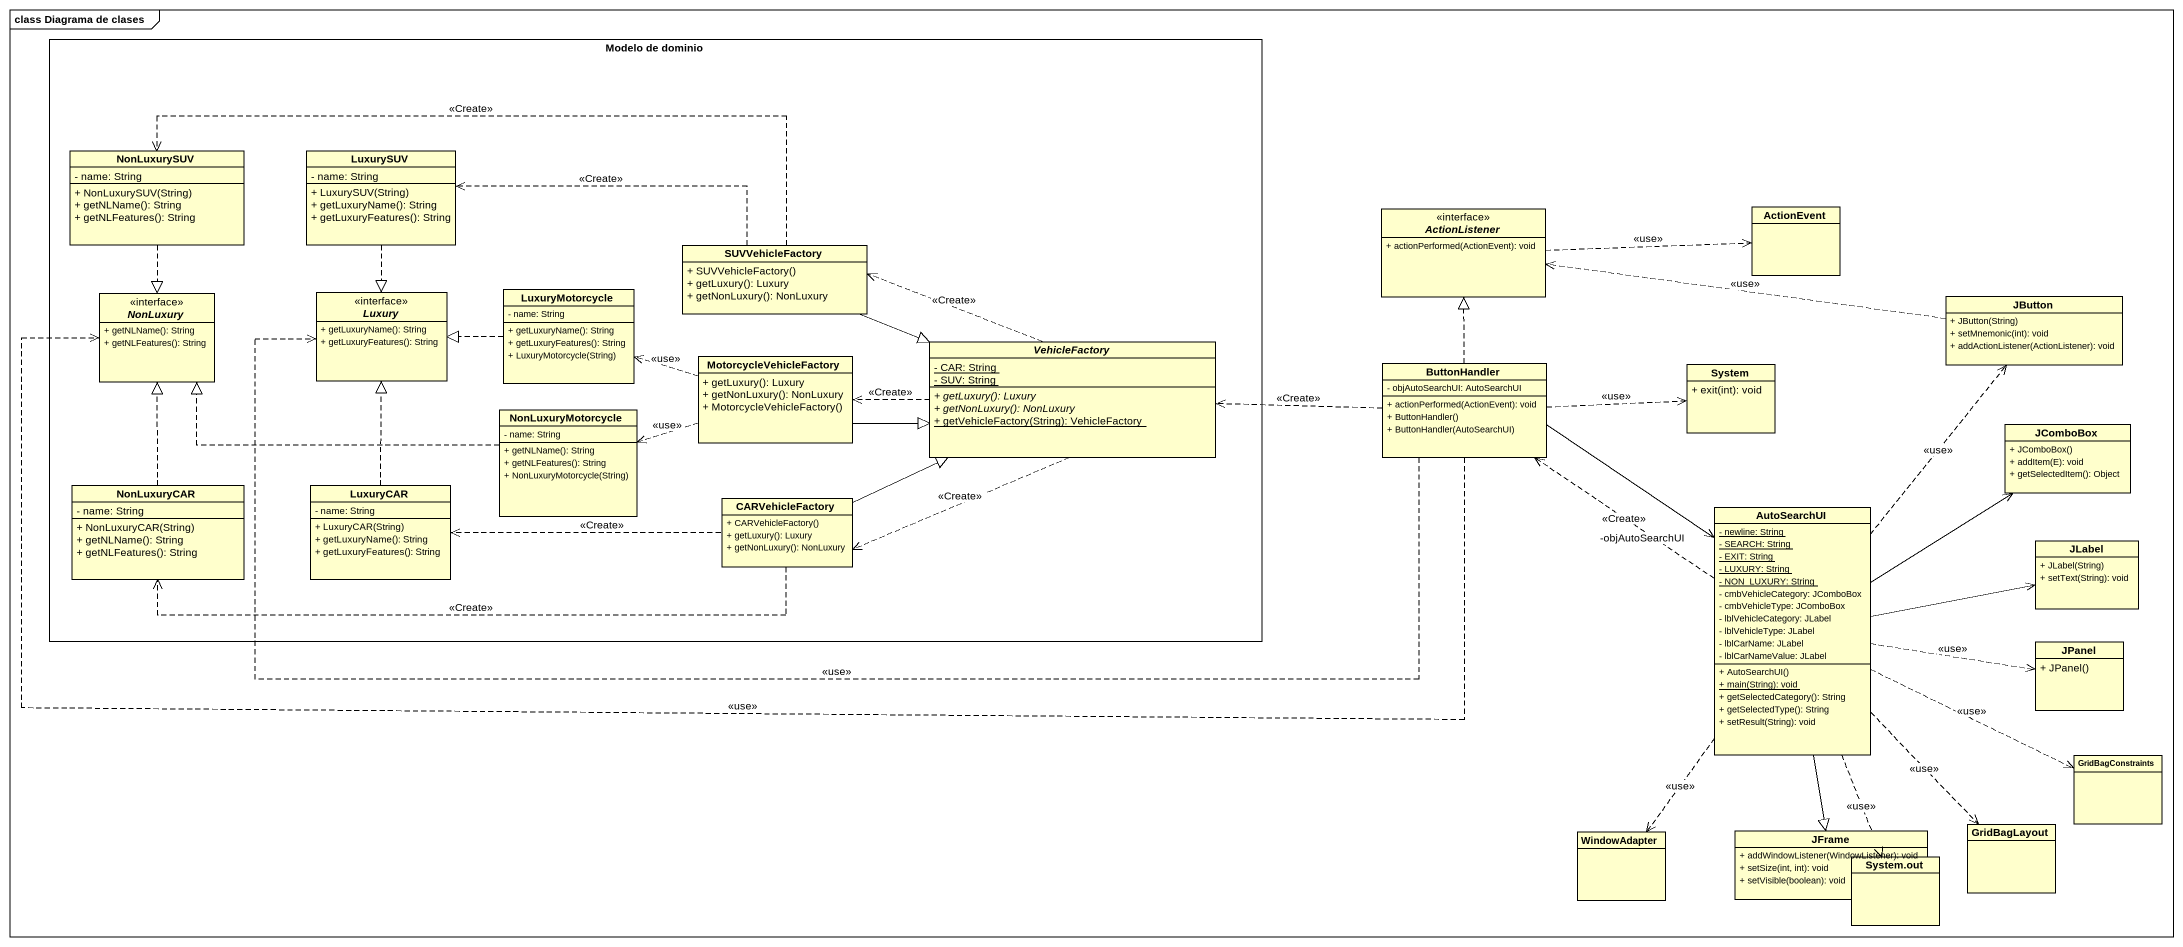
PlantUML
@startuml
mainframe class Diagrama de clases
hide circle
hide empty members
skinparam classAttributeIconSize 0
rectangle "Modelo de dominio" as Modelo_de_dominio {
  class NonLuxurySUV {
    - name: String
    + NonLuxurySUV(String)
    + getNLName(): String
    + getNLFeatures(): String
  }
  class LuxurySUV {
    - name: String
    + LuxurySUV(String)
    + getLuxuryName(): String
    + getLuxuryFeatures(): String
  }
  class SUVVehicleFactory {
    + SUVVehicleFactory()
    + getLuxury(): Luxury
    + getNonLuxury(): NonLuxury
  }
  class LuxuryMotorcycle {
    - name: String
    + getLuxuryName(): String
    + getLuxuryFeatures(): String
    + LuxuryMotorcycle(String)
  }
  interface NonLuxury {
    + getNLName(): String
    + getNLFeatures(): String
  }
  interface Luxury {
    + getLuxuryName(): String
    + getLuxuryFeatures(): String
  }
  class MotorcycleVehicleFactory {
    + getLuxury(): Luxury
    + getNonLuxury(): NonLuxury
    + MotorcycleVehicleFactory()
  }
  abstract class VehicleFactory {
    {static} - CAR: String
    {static} - SUV: String
    {abstract} + getLuxury(): Luxury
    {abstract} + getNonLuxury(): NonLuxury
    {static} + getVehicleFactory(String): VehicleFactory
  }
  class NonLuxuryMotorcycle {
    - name: String
    + getNLName(): String
    + getNLFeatures(): String
    + NonLuxuryMotorcycle(String)
  }
  class NonLuxuryCAR {
    - name: String
    + NonLuxuryCAR(String)
    + getNLName(): String
    + getNLFeatures(): String
  }
  class LuxuryCAR {
    - name: String
    + LuxuryCAR(String)
    + getLuxuryName(): String
    + getLuxuryFeatures(): String
  }
  class CARVehicleFactory {
    + CARVehicleFactory()
    + getLuxury(): Luxury
    + getNonLuxury(): NonLuxury
  }
}
interface ActionListener {
  + actionPerformed(ActionEvent): void
}
class ActionEvent
class JButton {
  + JButton(String)
  + setMnemonic(int): void
  + addActionListener(ActionListener): void
}
class ButtonHandler {
  - objAutoSearchUI: AutoSearchUI
  + actionPerformed(ActionEvent): void
  + ButtonHandler()
  + ButtonHandler(AutoSearchUI)
}
class System {
  + exit(int): void
}
class JComboBox {
  + JComboBox()
  + addItem(E): void
  + getSelectedItem(): Object
}
class AutoSearchUI {
  {static} - newline: String
  {static} - SEARCH: String
  {static} - EXIT: String
  {static} - LUXURY: String
  {static} - NON_LUXURY: String
  - cmbVehicleCategory: JComboBox
  - cmbVehicleType: JComboBox
  - lblVehicleCategory: JLabel
  - lblVehicleType: JLabel
  - lblCarName: JLabel
  - lblCarNameValue: JLabel
  + AutoSearchUI()
  {static} + main(String): void
  + getSelectedCategory(): String
  + getSelectedType(): String
  + setResult(String): void
}
class JLabel {
  + JLabel(String)
  + setText(String): void
}
class JPanel {
  + JPanel()
}
class GridBagConstraints
class WindowAdapter
class JFrame {
  + addWindowListener(WindowListener): void
  + setSize(int, int): void
  + setVisible(boolean): void
}
class "System.out" as System_out
class GridBagLayout
NonLuxurySUV ..|> NonLuxury
LuxurySUV ..|> Luxury
SUVVehicleFactory .left.> NonLuxurySUV : <<Create>>
SUVVehicleFactory .left.> LuxurySUV : <<Create>>
SUVVehicleFactory -right-|> VehicleFactory
ActionListener .right.> ActionEvent : <<use>>
LuxuryMotorcycle .left.|> Luxury
JButton .left.> ActionListener : <<use>>
MotorcycleVehicleFactory .left.> LuxuryMotorcycle : <<use>>
MotorcycleVehicleFactory -right-|> VehicleFactory
MotorcycleVehicleFactory .left.> NonLuxuryMotorcycle : <<use>>
VehicleFactory .left.> SUVVehicleFactory : <<Create>>
VehicleFactory .left.> MotorcycleVehicleFactory : <<Create>>
VehicleFactory .left.> CARVehicleFactory : <<Create>>
ButtonHandler .up.|> ActionListener
ButtonHandler .left.> NonLuxury : <<use>>
ButtonHandler .left.> Luxury : <<use>>
ButtonHandler .left.> VehicleFactory : <<Create>>
ButtonHandler .right.> System : <<use>>
ButtonHandler --> "-objAutoSearchUI" AutoSearchUI
NonLuxuryMotorcycle .left.|> NonLuxury
NonLuxuryCAR .up.|> NonLuxury
LuxuryCAR .up.|> Luxury
CARVehicleFactory -right-|> VehicleFactory
CARVehicleFactory .left.> NonLuxuryCAR : <<Create>>
CARVehicleFactory .left.> LuxuryCAR : <<Create>>
AutoSearchUI .up.> JButton : <<use>>
AutoSearchUI .up.> ButtonHandler : <<Create>>
AutoSearchUI -up-> JComboBox
AutoSearchUI -right-> JLabel
AutoSearchUI .right.> JPanel : <<use>>
AutoSearchUI .right.> GridBagConstraints : <<use>>
AutoSearchUI ..> WindowAdapter : <<use>>
AutoSearchUI --|> JFrame
AutoSearchUI ..> System_out : <<use>>
AutoSearchUI ..> GridBagLayout : <<use>>
@enduml
